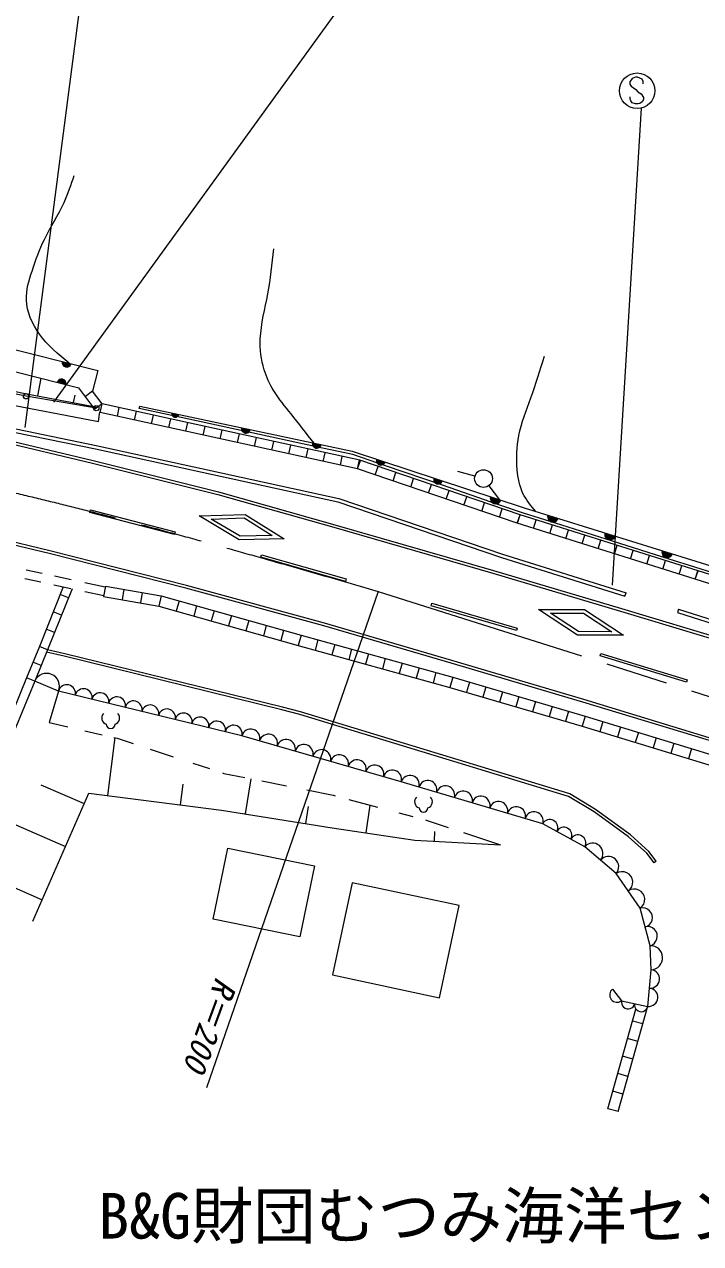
# Model space of a CAD drawing. Units: millimetres, scale not verified. Extents: x 40000 to 680000, y 20000 to 380000.
# Drawn here: x 493266 to 531329, y 240698 to 309303 of the extents above; entities that cross this region are included whole.
import ezdxf
from ezdxf.enums import TextEntityAlignment as Align

# ---------------------------------------------------------------- set-up
doc = ezdxf.new("R2010")
doc.units = ezdxf.units.MM
doc.header["$LTSCALE"] = 1000
doc.linetypes.add('CHAIN', pattern=[18.5, 12, -1.5, 3.5, -1.5])
for name, color, linetype, lineweight in [('M-BGD', 7, 'Continuous', 13), ('M-BMK', 2, 'CHAIN', 13), ('M-BMK-HTXT', 7, 'Continuous', 13), ('M-STR-STRC', 7, 'Continuous', 13)]:
    doc.layers.add(name, color=color, linetype=linetype, lineweight=lineweight)
doc.styles.add('ＭＳ ゴシック', font='')
doc.styles.get('ＭＳ ゴシック').set_extended_font_data('MS Gothic')

msp = doc.modelspace()

# ---------------------------------------------------------------- linework, layer by layer
at = {"layer": 'M-BGD'}
for p, q in [((479815, 294239), (497400, 289826)), ((479608, 293054), (496338, 288855)), ((484558, 290324), (493400, 288523)), ((493360, 288379), (484579, 290171)), ((497400, 289826), (497108, 288662)), ((494199, 289392), (494009, 288406)), ((497240, 287654), (496338, 288855)), ((491263, 288141), (497436, 286967)), ((497310, 287707), (493360, 288379)), ((493400, 288523), (497368, 287761)), ((496098, 288444), (496017, 288020)), ((497108, 288662), (496708, 288362)), ((497640, 287954), (497108, 288662)), ((497640, 287954), (497240, 287654)), ((497436, 286967), (497505, 287504)), ((497533, 287465), (497640, 287954)), ((512021, 284290), (497533, 287465)), ((501478, 287113), (497640, 287954)), ((498499, 287254), (498606, 287742)), ((499464, 287042), (499571, 287530)), ((499725, 287690), (499765, 287821)), ((502091, 287180), (499725, 287690)), ((499765, 287821), (511717, 285289)), ((500430, 286830), (500537, 287319)), ((501396, 286619), (501503, 287107)), ((512155, 284773), (501478, 287113)), ((506067, 286323), (502091, 287180)), ((502362, 286407), (502469, 286895)), ((491826, 286534), (497264, 285412)), ((491867, 286730), (497304, 285608)), ((503328, 286195), (503435, 286684)), ((504294, 285984), (504401, 286472)), ((505260, 285772), (505367, 286260)), ((510041, 285466), (506067, 286323)), ((491741, 285886), (497105, 284616)), ((491774, 286032), (497140, 284762)), ((497264, 285412), (510918, 282436)), ((497306, 285607), (510971, 282629)), ((506225, 285560), (506332, 286049)), ((507191, 285349), (507298, 285837)), ((508157, 285137), (508264, 285625)), ((509123, 284925), (509230, 285414)), ((511747, 285099), (510041, 285466)), ((497140, 284762), (504197, 282996)), ((510089, 284714), (510196, 285202)), ((511055, 284502), (511162, 284990)), ((511717, 285289), (521404, 282097)), ((513601, 284462), (511747, 285099)), ((512021, 284290), (512128, 284779)), ((512021, 284290), (512182, 284764)), ((521163, 281709), (512155, 284773)), ((497103, 284616), (504158, 282851)), ((521008, 281234), (512021, 284290)), ((513019, 283951), (513180, 284424)), ((516791, 283366), (513601, 284462)), ((514017, 283612), (514178, 284085)), ((518627, 283878), (517662, 284141)), ((515015, 283272), (515176, 283746)), ((516012, 282933), (516173, 283406)), ((519972, 282273), (516791, 283366)), ((519411, 283347), (520014, 282550)), ((504158, 282851), (510690, 281003)), ((504197, 282996), (510731, 281147)), ((517010, 282593), (517171, 283067)), ((518008, 282254), (518169, 282728)), ((496944, 281842), (496982, 281987)), ((496982, 281987), (501759, 280748)), ((510918, 282436), (520119, 279308)), ((510971, 282629), (520181, 279498)), ((519006, 281915), (519167, 282388)), ((521362, 281796), (519972, 282273)), ((520004, 281575), (520165, 282049)), ((521404, 282097), (531058, 279100)), ((494698, 279681), (487636, 281364)), ((501722, 280603), (496944, 281842)), ((503096, 281644), (505698, 281734)), ((505354, 280301), (503096, 281644)), ((503783, 281468), (505644, 281532)), ((505406, 280503), (503783, 281468)), ((505644, 281532), (507215, 280547)), ((505698, 281734), (507884, 280363)), ((521002, 281236), (521163, 281709)), ((521013, 281233), (521163, 281709)), ((531182, 278554), (521163, 281709)), ((523166, 281228), (521362, 281796)), ((521924, 280946), (522074, 281423)), ((494662, 279536), (487604, 281218)), ((501759, 280748), (501722, 280603)), ((510690, 281003), (519631, 278427)), ((510731, 281147), (519673, 278571)), ((531031, 278077), (521008, 281234)), ((522834, 280659), (522985, 281136)), ((526366, 280222), (523166, 281228)), ((523745, 280372), (523895, 280849)), ((507884, 280363), (505354, 280301)), ((507215, 280547), (505406, 280503)), ((524656, 280085), (524806, 280562)), ((525567, 279798), (525717, 280275)), ((529565, 279217), (526366, 280222)), ((526477, 279511), (526627, 279988)), ((502353, 277579), (494662, 279536)), ((502391, 277724), (494698, 279681)), ((506578, 279318), (506619, 279462)), ((511344, 277956), (506578, 279318)), ((506619, 279462), (511385, 278100)), ((520119, 279308), (527069, 277125)), ((520181, 279498), (527129, 277316)), ((527388, 279224), (527538, 279701)), ((528299, 278937), (528449, 279414)), ((493374, 278619), (494274, 278424)), ((519673, 278571), (526870, 276434)), ((529209, 278651), (529360, 279128)), ((531010, 278763), (529565, 279217)), ((530120, 278364), (530270, 278841)), ((532782, 278206), (531010, 278763)), ((531031, 278077), (531181, 278554)), ((531031, 278077), (531182, 278553)), ((531058, 279100), (540748, 276043)), ((540679, 275539), (531182, 278554)), ((493286, 278126), (494197, 277929)), ((494965, 278275), (495906, 278072)), ((496676, 277906), (497821, 277658)), ((511385, 278100), (511344, 277956)), ((519631, 278427), (526827, 276290)), ((540534, 275061), (531031, 278077)), ((495455, 277658), (494109, 274304)), ((495951, 277551), (494572, 274116)), ((494919, 277773), (495885, 277565)), ((495748, 277045), (495284, 277232)), ((496672, 277395), (497735, 277166)), ((497829, 277701), (497725, 277110)), ((497829, 277701), (500972, 277152)), ((498866, 277520), (498763, 276929)), ((499904, 277338), (499800, 276747)), ((510120, 275459), (502353, 277579)), ((510161, 275604), (502391, 277724)), ((527069, 277125), (527129, 277316)), ((497725, 277110), (500838, 276566)), ((500972, 277152), (500838, 276566)), ((500838, 276566), (508679, 274352)), ((500972, 277152), (508840, 274930)), ((501981, 276867), (501818, 276289)), ((502961, 276590), (502798, 276013)), ((516160, 276587), (516202, 276731)), ((520969, 275190), (516160, 276587)), ((516202, 276731), (521011, 275334)), ((495356, 276069), (494892, 276256)), ((503941, 276313), (503778, 275736)), ((504921, 276037), (504758, 275459)), ((524394, 274933), (522212, 276381)), ((522212, 276381), (524795, 276379)), ((524454, 275133), (522876, 276181)), ((522876, 276181), (524735, 276179)), ((524735, 276179), (526328, 275131)), ((524795, 276379), (526997, 274931)), ((526827, 276290), (537830, 272966)), ((526870, 276434), (537874, 273109)), ((530079, 276407), (530019, 276217)), ((530019, 276217), (538071, 273650)), ((530079, 276407), (538131, 273841)), ((494964, 275094), (494500, 275280)), ((505900, 275760), (505737, 275182)), ((506880, 275483), (506717, 274906)), ((507860, 275206), (507697, 274629)), ((517279, 273368), (510120, 275459)), ((517321, 273512), (510161, 275604)), ((521011, 275334), (520969, 275190)), ((526328, 275131), (524454, 275133)), ((508840, 274930), (508677, 274352)), ((508840, 274930), (508680, 274351)), ((508840, 274930), (517380, 272569)), ((509788, 274668), (509628, 274089)), ((526997, 274931), (524394, 274933)), ((494109, 274304), (493385, 272529)), ((494572, 274116), (493848, 272340)), ((494573, 274118), (494109, 274304)), ((494572, 274115), (494109, 274304)), ((495509, 273744), (494515, 273976)), ((495544, 273890), (494572, 274116)), ((507751, 270732), (495509, 273744)), ((507787, 270878), (495544, 273890)), ((508679, 274352), (517215, 271992)), ((510737, 274405), (510577, 273827)), ((511685, 274143), (511525, 273565)), ((512633, 273881), (512473, 273303)), ((525676, 273767), (525720, 273910)), ((530534, 272286), (525676, 273767)), ((525720, 273910), (530578, 272429)), ((494210, 273227), (493747, 273416)), ((513582, 273619), (513422, 273041)), ((514530, 273357), (514370, 272778)), ((515478, 273095), (515319, 272516)), ((524705, 271169), (517279, 273368)), ((524748, 271312), (517321, 273512)), ((493385, 272529), (491832, 268735)), ((493848, 272340), (493385, 272529)), ((516427, 272832), (516267, 272254)), ((517375, 272570), (517215, 271992)), ((517384, 272568), (517215, 271992)), ((517380, 272569), (524827, 270381)), ((530578, 272429), (530534, 272286)), ((493847, 272339), (492434, 268887)), ((495189, 271779), (493848, 272340)), ((495189, 271779), (494670, 270024)), ((505507, 269275), (495189, 271779)), ((517215, 271992), (524655, 269806)), ((518314, 272294), (518145, 271719)), ((519244, 272021), (519075, 271446)), ((520174, 271748), (520005, 271172)), ((521104, 271475), (520935, 270899)), ((522034, 271202), (521865, 270626)), ((532253, 268870), (524705, 271169)), ((532297, 269014), (524748, 271312)), ((508773, 270468), (507751, 270732)), ((508813, 270612), (507787, 270878)), ((523899, 265865), (508773, 270468)), ((523960, 266003), (508813, 270612)), ((522964, 270928), (522795, 270353)), ((523894, 270655), (523725, 270080)), ((524824, 270382), (524655, 269806)), ((524830, 270380), (524655, 269806)), ((524827, 270381), (532824, 267941)), ((494670, 270024), (495706, 269782)), ((524655, 269806), (532646, 267368)), ((525829, 270075), (525654, 269502)), ((526828, 269771), (526652, 269197)), ((496669, 269557), (497641, 269331)), ((498366, 269174), (497947, 265917)), ((498299, 269177), (498495, 269131)), ((498495, 269131), (499382, 268840)), ((514480, 266677), (505507, 269275)), ((527826, 269466), (527651, 268892)), ((528825, 269161), (528650, 268587)), ((500339, 268525), (501639, 268098)), ((529824, 268856), (529649, 268282)), ((530823, 268551), (530648, 267977)), ((502738, 267737), (503680, 267428)), ((504421, 267184), (504499, 267159)), ((504499, 267159), (505667, 266925)), ((494189, 266516), (496628, 265455)), ((502186, 266546), (502037, 265391)), ((506006, 266857), (505686, 264878)), ((506634, 266732), (508022, 266455)), ((509156, 266228), (510644, 265931)), ((522443, 264326), (514480, 266677)), ((493749, 258842), (496888, 266053)), ((496888, 266053), (504361, 265092)), ((510644, 265931), (510754, 265902)), ((511527, 265694), (513133, 265263)), ((525336, 264998), (523899, 265865)), ((525419, 265123), (523960, 266003)), ((490907, 265081), (495580, 263047)), ((504361, 265092), (510593, 264085)), ((509238, 265285), (509084, 264329)), ((512709, 265377), (512478, 263807)), ((514339, 264939), (515127, 264728)), ((527278, 263587), (525336, 264998)), ((527373, 263704), (525419, 265123)), ((515838, 264537), (515873, 264527)), ((515873, 264527), (517116, 264115)), ((524811, 263031), (522443, 264326)), ((510593, 264085), (515235, 263401)), ((516358, 263893), (516327, 263341)), ((517974, 263830), (520074, 263132)), ((528300, 262668), (527278, 263587)), ((528411, 262770), (527373, 263704)), ((503898, 258950), (504714, 262954)), ((504714, 262954), (509592, 261960)), ((515235, 263401), (520074, 263132)), ((526580, 261522), (524811, 263031)), ((528834, 262215), (528411, 262770)), ((528715, 262124), (528300, 262668)), ((528834, 262215), (528715, 262124)), ((509592, 261960), (508777, 257957)), ((527929, 259573), (526580, 261522)), ((491870, 261093), (494274, 260047)), ((511721, 261007), (510611, 255825)), ((517733, 259719), (511721, 261007)), ((516623, 254537), (517733, 259719)), ((528483, 257458), (527929, 259573)), ((508777, 257957), (503898, 258950)), ((528550, 256108), (528483, 257458)), ((528353, 254048), (528550, 256108)), ((510611, 255825), (516623, 254537)), ((526372, 255022), (526878, 254360)), ((526102, 248287), (527686, 253895)), ((526679, 248124), (528339, 254000)), ((526878, 254360), (528353, 254048)), ((528074, 253060), (527496, 253224)), ((527795, 252073), (527218, 252236)), ((527516, 251086), (526939, 251249)), ((527237, 250099), (526660, 250262)), ((526958, 249111), (526381, 249274)), ((526679, 248124), (526102, 248287))]:
    msp.add_line(p, q, dxfattribs=at)
for centre, radius in [((493360, 288379), 150), ((497310, 287707), 150), ((519109, 283746), 500)]:
    msp.add_circle(centre, radius, dxfattribs=at)
for centre, radius, start, end in [((495642, 290267), 250, 165.91172, 345.91172), ((495642, 290267), 200, 165.91172, 345.91172), ((495642, 290267), 150, 165.91172, 345.91172), ((495642, 290267), 100, 165.91172, 345.91172), ((495642, 290267), 50, 165.91172, 345.91172), ((495358, 289101), 250, 345.91172, 165.91172), ((495358, 289101), 200, 345.91172, 165.91172), ((495358, 289101), 150, 345.91172, 165.91172), ((495358, 289101), 100, 345.91172, 165.91172), ((495358, 289101), 50, 345.91172, 165.91172), ((501757, 287399), 200, 168.03834, 348.03834), ((501757, 287399), 150, 168.03834, 348.03834), ((501757, 287399), 100, 168.03834, 348.03834), ((501757, 287399), 50, 168.03834, 348.03834), ((505741, 286555), 250, 168.03834, 348.03834), ((505741, 286555), 200, 168.03834, 348.03834), ((505741, 286555), 150, 168.03834, 348.03834), ((505741, 286555), 100, 168.03834, 348.03834), ((505741, 286555), 50, 168.03834, 348.03834), ((509725, 285711), 250, 168.03834, 348.03834), ((509725, 285711), 200, 168.03834, 348.03834), ((509725, 285711), 150, 168.03834, 348.03834), ((509725, 285711), 100, 168.03834, 348.03834), ((509725, 285711), 50, 168.03834, 348.03834), ((513331, 284757), 250, 161.76362, 341.76362), ((513331, 284757), 200, 161.76362, 341.76362), ((513331, 284757), 150, 161.76362, 341.76362), ((513331, 284757), 100, 161.76362, 341.76362), ((513331, 284757), 50, 161.76362, 341.76362), ((516560, 283693), 250, 161.76362, 341.76362), ((516560, 283693), 200, 161.76362, 341.76362), ((516560, 283693), 150, 161.76362, 341.76362), ((516560, 283693), 100, 161.76362, 341.76362), ((516560, 283693), 50, 161.76362, 341.76362), ((519789, 282629), 300, 161.76362, 341.76362), ((519789, 282629), 250, 161.76362, 341.76362), ((519789, 282629), 200, 161.76362, 341.76362), ((519789, 282629), 150, 161.76362, 341.76362), ((519789, 282629), 100, 161.76362, 341.76362), ((519789, 282629), 50, 161.76362, 341.76362), ((523013, 281598), 300, 162.75286, 342.75286), ((523013, 281598), 250, 162.75286, 342.75286), ((523013, 281598), 200, 162.75286, 342.75286), ((523013, 281598), 150, 162.75286, 342.75286), ((523013, 281598), 100, 162.75286, 342.75286), ((523013, 281598), 50, 162.75286, 342.75286), ((526231, 280599), 300, 162.75286, 342.75286), ((526231, 280599), 250, 162.75286, 342.75286), ((526231, 280599), 200, 162.75286, 342.75286), ((526231, 280599), 150, 162.75286, 342.75286), ((526231, 280599), 100, 162.75286, 342.75286), ((526231, 280599), 50, 162.75286, 342.75286), ((529449, 279600), 300, 162.75286, 342.75286), ((529449, 279600), 250, 162.75286, 342.75286), ((529449, 279600), 200, 162.75286, 342.75286), ((529449, 279600), 150, 162.75286, 342.75286), ((529449, 279600), 100, 162.75286, 342.75286), ((529449, 279600), 50, 162.75286, 342.75286), ((494518, 272059), 727, 337.29221, 157.29221), ((495658, 271665), 483, 346.35823, 166.35823), ((496596, 271437), 483, 346.35823, 166.35823), ((497534, 271210), 483, 346.35823, 166.35823), ((498472, 270982), 483, 346.35823, 166.35823), ((499410, 270754), 483, 346.35823, 166.35823), ((500348, 270527), 483, 346.35823, 166.35823), ((497982, 270273), 364, 135.79576, 252.2769), ((498261, 270273), 364, 287.7231, 44.20424), ((501286, 270299), 483, 346.35823, 166.35823), ((502224, 270071), 483, 346.35823, 166.35823), ((503162, 269844), 483, 346.35823, 166.35823), ((498122, 269926), 250, 180.00008, 359.99992), ((504100, 269616), 483, 346.35823, 166.35823), ((505038, 269388), 483, 346.35823, 166.35823), ((506005, 269130), 519, 343.85611, 163.85611), ((507003, 268842), 519, 343.85611, 163.85611), ((508000, 268553), 519, 343.85611, 163.85611), ((508997, 268264), 519, 343.85611, 163.85611), ((509994, 267976), 519, 343.85611, 163.85611), ((510991, 267687), 519, 343.85611, 163.85611), ((511988, 267399), 519, 343.85611, 163.85611), ((512985, 267110), 519, 343.85611, 163.85611), ((513982, 266821), 519, 343.85611, 163.85611), ((514978, 266530), 519, 343.55231, 163.55231), ((515973, 266236), 519, 343.55231, 163.55231), ((516968, 265943), 519, 343.55231, 163.55231), ((515591, 265571), 364, 135.79576, 252.2769), ((515870, 265571), 364, 287.7231, 44.20424), ((517964, 265649), 519, 343.55231, 163.55231), ((518959, 265355), 519, 343.55231, 163.55231), ((519954, 265061), 519, 343.55231, 163.55231), ((515731, 265225), 250, 180.00008, 359.99992), ((520950, 264767), 519, 343.55231, 163.55231), ((521945, 264473), 519, 343.55231, 163.55231), ((522837, 264110), 450, 331.31954, 151.31954), ((523627, 263679), 450, 331.31954, 151.31954), ((524416, 263247), 450, 331.31954, 151.31954), ((525253, 262653), 581, 319.53458, 139.53458), ((526138, 261899), 581, 319.53458, 139.53458), ((526918, 261034), 592, 304.69481, 124.69481), ((527592, 260060), 592, 304.69481, 124.69481), ((528068, 259044), 547, 284.66883, 104.66883), ((528345, 257987), 547, 284.66883, 104.66883), ((528516, 256783), 676, 272.83407, 92.83407), ((528501, 255593), 517, 264.53456, 84.53456), ((526625, 254691), 416, 127.42067, 307.42067), ((528402, 254563), 517, 264.53456, 84.53456), ((527247, 254282), 377, 168.02567, 348.02567), ((527984, 254126), 377, 168.02567, 348.02567)]:
    msp.add_arc(centre, radius, start, end, dxfattribs=at)
for points, knots in [([(495781, 290233), (495177, 290733), (494573, 291233), (494110, 291879), (493702, 292447), (493402, 293129), (493381, 293811), (493365, 294354), (493525, 294897), (493698, 295426), (493899, 296038), (494117, 296631), (494395, 297199), (494740, 297905), (495176, 298573), (495503, 299289), (495728, 299781), (495901, 300295), (496073, 300809)], [0, 0, 0, 0, 1, 1, 1, 2, 2, 2, 3, 3, 3, 4, 4, 4, 5, 5, 5, 6, 6, 6, 6]), ([(509569, 285744), (509140, 286294), (508712, 286845), (508273, 287389), (507933, 287810), (507586, 288228), (507303, 288688), (507075, 289058), (506888, 289455), (506760, 289872), (506586, 290434), (506521, 291031), (506546, 291617), (506584, 292470), (506815, 293300), (506973, 294139), (507132, 294980), (507217, 295830), (507303, 296680)], [0, 0, 0, 0, 1, 1, 1, 2, 2, 2, 3, 3, 3, 4, 4, 4, 5, 5, 5, 6, 6, 6, 6]), ([(522061, 281893), (521786, 282216), (521512, 282538), (521331, 282909), (521133, 283314), (521048, 283778), (521006, 284240), (520946, 284889), (520970, 285537), (521095, 286163), (521240, 286890), (521521, 287589), (521775, 288293), (522054, 289068), (522299, 289849), (522544, 290630)], [0, 0, 0, 0, 1, 1, 1, 2, 2, 2, 3, 3, 3, 4, 4, 4, 5, 5, 5, 5])]:
    msp.add_open_spline(points, degree=3, knots=knots, dxfattribs=at)
at = {"layer": 'M-BMK'}
msp.add_line((513179, 277401), (562975, 261590), dxfattribs=at)
msp.add_open_spline([(468529, 287669), (473178, 286876), (477826, 286083), (482453, 285172), (487274, 284223), (492072, 283145), (496834, 281934), (502313, 280541), (507746, 278971), (513179, 277401)], degree=3, knots=[0, 0, 0, 0, 1, 1, 1, 2, 2, 2, 3, 3, 3, 3], dxfattribs=at)
at = {"layer": 'M-BMK-HTXT'}
msp.add_line((513179, 277401), (503511, 249463), dxfattribs=at)
at = {"layer": 'M-STR-STRC'}
for p, q in [((493318, 286616), (497373, 317881)), ((510981, 310241), (494902, 288039)), ((527470, 306263), (527348, 306078)), ((527348, 306078), (527352, 305946)), ((527662, 306331), (527470, 306263)), ((527783, 306329), (527662, 306331)), ((528034, 306212), (527783, 306329)), ((528099, 306081), (528034, 306212)), ((528100, 305952), (528099, 306081)), ((527352, 305946), (527416, 305818)), ((527416, 305818), (527673, 305638)), ((527673, 305638), (527803, 305507)), ((527803, 305507), (527983, 305393)), ((527983, 305393), (528111, 305194)), ((527358, 305098), (527355, 305219)), ((527399, 304996), (527358, 305098)), ((527484, 304886), (527399, 304996)), ((527671, 304827), (527484, 304886)), ((527806, 304828), (527671, 304827)), ((527905, 304858), (527806, 304828)), ((528047, 304951), (527905, 304858)), ((528106, 305083), (528047, 304951)), ((528111, 305194), (528106, 305083)), ((526371, 277757), (527996, 304597))]:
    msp.add_line(p, q, dxfattribs=at)
msp.add_circle((527759, 305569), 1000, dxfattribs=at)

# ---------------------------------------------------------------- texts
at = {"layer": 'M-BMK-HTXT', "style": 'ＭＳ ゴシック', "oblique": 15}
msp.add_text('R＝200', height=1320, rotation=249.806, dxfattribs=at).set_placement((505305, 255315), align=Align.TOP_LEFT)
at = {"layer": 'M-BMK-HTXT', "style": 'ＭＳ ゴシック'}
msp.add_text('B&G財団むつみ海洋センター', height=2566, dxfattribs=at).set_placement((497416, 240212), align=Align.BOTTOM_LEFT)

doc.saveas('drawing.dxf')
